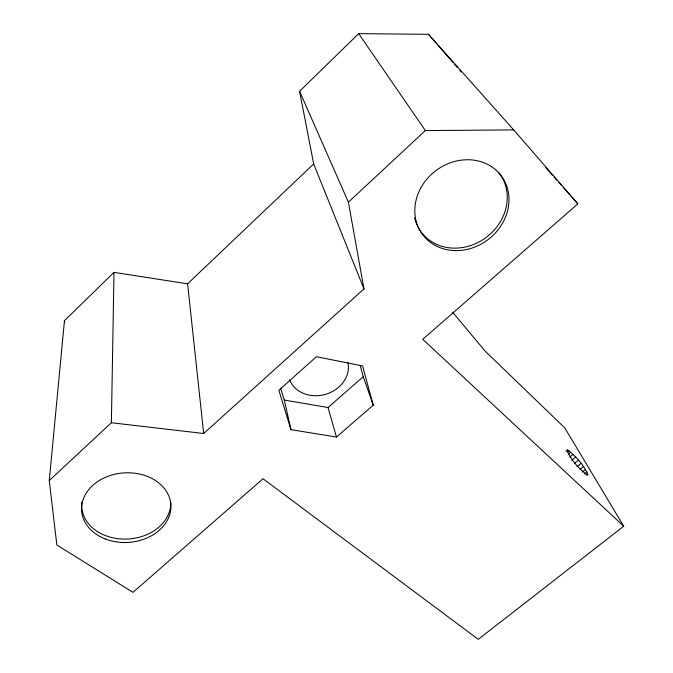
<?xml version="1.0" encoding="UTF-8"?>
<svg xmlns="http://www.w3.org/2000/svg" width="673" height="673" viewBox="0 0 673 673"><rect width="100%" height="100%" fill="white"/><g stroke="black" fill="none" stroke-linecap="round" stroke-linejoin="round"><path stroke-width="1.01" d="M49.28 480.547L111.382 422.745L113.998 272.363L187.59 283.821L313.677 163.934L299.586 91.292L358.675 33.65L428.524 34.323L513.718 129.906L577.846 203.86L422.737 339.31L623.72 526.21L478.251 639.35L263.042 478.755L132.976 592.341L56.843 544.97L49.28 480.547L64.448 320.693L113.998 272.363M111.382 422.745L203.683 433.505L363.975 288.919L348.412 202.169L425.361 130.562L513.718 129.906M280.658 388.237L284.284 400.065L328.045 407.544L363.252 376.653L360.232 365.565M336.466 437.046L373.229 405.18L362.579 365.935L316.419 356.715L278.874 390.306L290.988 429.668L336.466 437.046L328.045 407.544M565.976 451.28L567.6 449.968C576.105 456.294 583.912 465.043 587.958 474.86L587.378 475.096C578.822 468.829 570.889 459.97 566.952 450.111L567.6 449.968M567.289 451.978L568.912 450.666M568.357 454.124L570.788 452.155M569.871 456.95L573.102 454.342M571.663 460.315L575.701 457.06M574.372 463.394L578.418 460.139M577.013 466.633L581.068 463.377M580.235 469.165L583.483 466.566M582.238 472.093L585.493 469.485M584.526 473.91L586.974 471.95M586.175 475.096L587.815 473.784M545.811 167.779L552.777 175.628M554.173 177.192L556.958 180.33M559.044 182.686L561.131 185.033M563.225 187.388L577.846 203.86M428.524 34.323L436.718 43.753M438.081 45.327L453.097 62.614M454.46 64.187L457.194 67.325M459.92 70.472L461.291 72.045M452.685 312.306L484.947 350.919L564.79 427.91L623.72 526.21M358.675 33.65L425.361 130.562M299.586 91.292L348.412 202.169M313.677 163.934L363.975 288.919M363.252 376.653L373.229 405.18M284.284 400.065L290.988 429.668M187.59 283.821L203.683 433.505M64.448 320.693L64.658 322.788M347.941 362.621A30.478 25.868 -15.8 0 1 325.74 394.269A30.478 25.868 -15.8 0 1 289.651 379.9M170.749 502.916A44.561 34.752 -3.6 0 1 124.227 539.098A44.561 34.752 -3.6 0 1 81.921 501.965M498.466 172.254A48.868 43.131 -36.9 0 1 484.4 238.705A48.868 43.131 -36.9 0 1 418.244 227.424M417.773 226.523A48.868 43.131 -36.9 0 1 414.593 217.774M455.259 250.608A49.087 43.257 -36.8 0 0 505.591 183.275A49.087 43.257 -36.8 0 0 424.865 181.651A49.087 43.257 -36.8 0 0 455.259 250.608M105.341 538.989A44.746 34.828 -3.7 0 0 170.908 505.23A44.746 34.828 -3.7 0 0 102.456 478.73A44.746 34.828 -3.7 0 0 105.341 538.989"/></g></svg>
